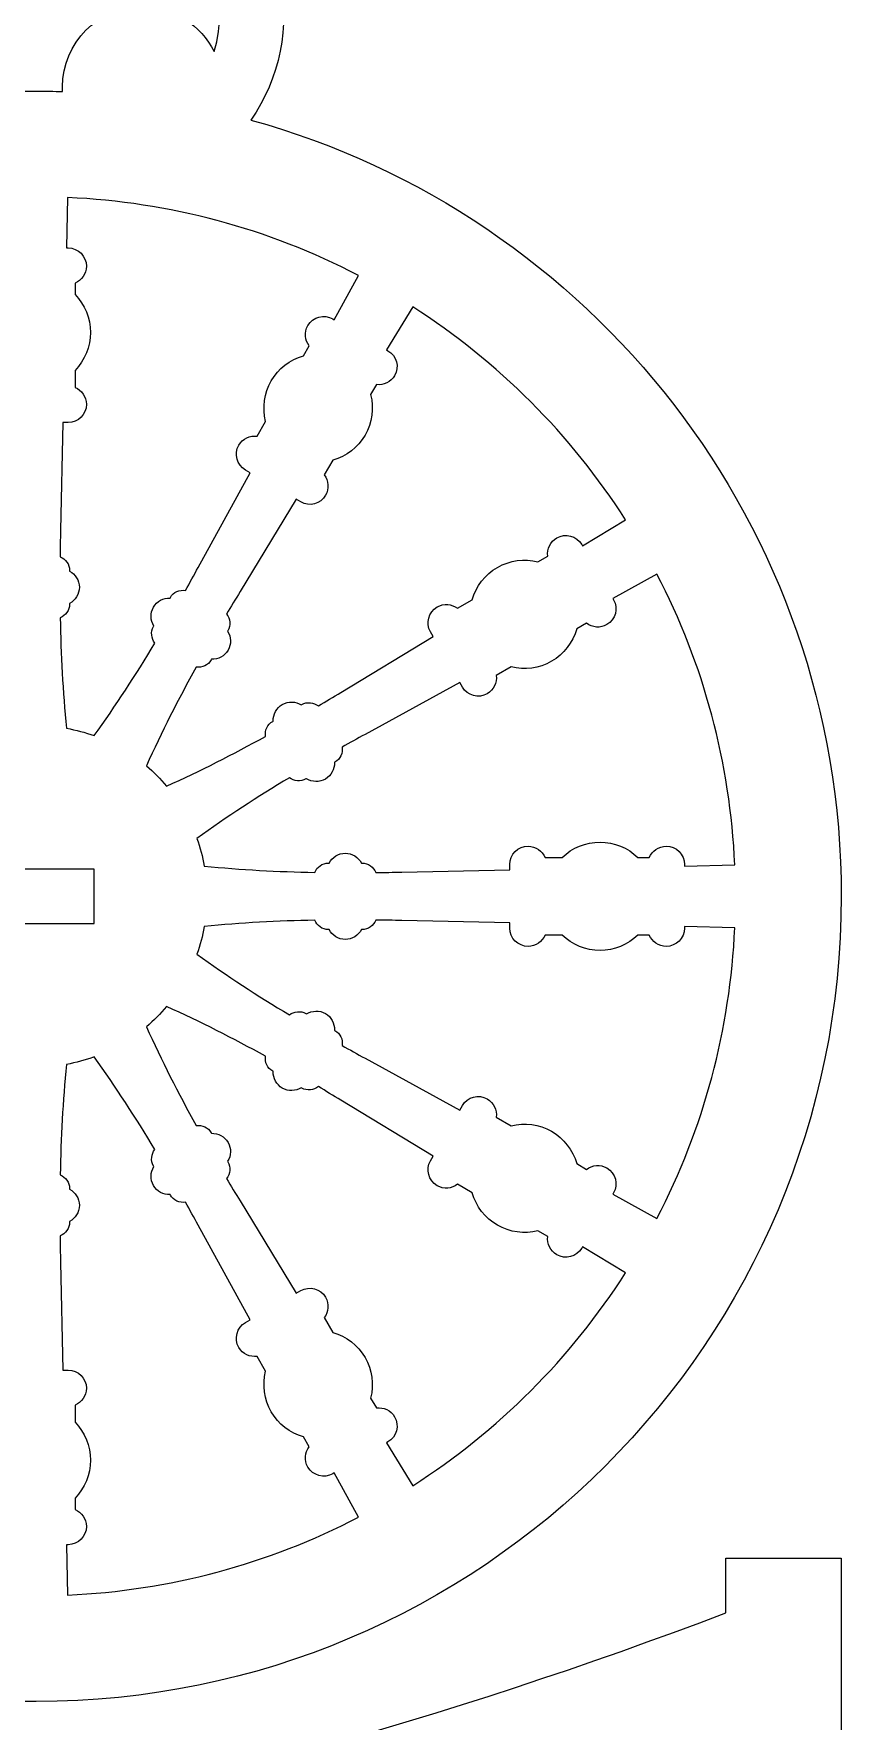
# Model space of a CAD drawing. Header units: millimetres. Extents: x -917 to 965, y -497 to 497.
# Drawn here: x 194.9 to 283.7, y -85.6 to 100 of the extents above; entities that cross this region are included whole.
import ezdxf

# ---------------------------------------------------------------- set-up
doc = ezdxf.new("R2010")
doc.units = ezdxf.units.MM
doc.header["$MEASUREMENT"] = 0
doc.layers.add('Camada 1', color=7, linetype='Continuous')

msp = doc.modelspace()

# ---------------------------------------------------------------- linework, layer by layer
at = {"layer": 'Camada 1', "color": 250, "lineweight": 9}
for points, knots in [([(-198.3964, -83.4735), (-162.6982, -83.4735), (-131.9322, -62.3545), (-117.9107, -31.9291), (-117.9107, -31.9291), (-112.7183, -20.6621), (-109.8222, -8.1187), (-109.8222, 5.1008), (-109.8222, 5.1008), (-109.8222, 14.6397), (-111.3359, 23.8243), (-114.1266, 32.4329), (-114.1266, 32.4329), (-111.8537, 30.3117), (-109.523, 28.2998), (-107.135, 26.4231), (-107.135, 26.4231), (-96.3044, 17.9114), (-83.4844, 11.6802), (-69.387, 12.7613), (-69.387, 12.7613), (-61.7681, 13.3454), (-54.368, 16.3969), (-47.9919, 20.5079), (-47.9919, 20.5079), (-41.9496, 24.4035), (-37.2773, 29.6993), (-32.512, 34.9897), (-32.512, 34.9897), (-28.8045, 39.1058), (-24.4884, 43.9299), (-19.4436, 46.3837), (-19.4436, 46.3837), (-18.9485, 46.6244), (-18.4434, 46.8444), (-17.929, 47.0403), (-17.929, 47.0403), (-13.2425, 48.8262), (-8.7657, 48.0524), (-7.9944, 42.8839), (-7.9944, 42.8839), (-9.0435, 43.3459), (-10.2032, 43.6028), (-11.423, 43.6028), (-11.423, 43.6028), (-16.1253, 43.6028), (-19.9374, 39.7908), (-19.9374, 35.0882), (-19.9374, 35.0882), (-19.9374, 24.9912), (-5.5626, 23.4531), (-1.6276, 32.7066), (-1.6276, 32.7066), (2.3074, 23.4531), (16.6822, 24.9912), (16.6822, 35.0882), (16.6822, 35.0882), (16.6822, 39.7908), (12.8701, 43.6028), (8.1678, 43.6028), (8.1678, 43.6028), (6.948, 43.6028), (5.7883, 43.3459), (4.7392, 42.8839), (4.7392, 42.8839), (5.5105, 48.0524), (9.9873, 48.8262), (14.6738, 47.0403), (14.6738, 47.0403), (15.1882, 46.8444), (15.6933, 46.6244), (16.1884, 46.3837), (16.1884, 46.3837), (21.2332, 43.9299), (25.5493, 39.1058), (29.2568, 34.9897), (29.2568, 34.9897), (34.0221, 29.6993), (38.6944, 24.4035), (44.7367, 20.5079), (44.7367, 20.5079), (51.1128, 16.3969), (58.5129, 13.3454), (66.1318, 12.7613), (66.1318, 12.7613), (80.2292, 11.6802), (93.0492, 17.9114), (103.8798, 26.4231), (103.8798, 26.4231), (106.2678, 28.2998), (108.5985, 30.3117), (110.8714, 32.4329), (110.8714, 32.4329), (108.0807, 23.8243), (106.567, 14.6397), (106.567, 5.1008), (106.567, 5.1008), (106.567, -8.1187), (109.4631, -20.6621), (114.6555, -31.9291), (114.6555, -31.9291), (128.677, -62.3545), (159.443, -83.4735), (195.1412, -83.4735), (195.1412, -83.4735), (244.0591, -83.4735), (283.7154, -43.8171), (283.7154, 5.1008), (283.7154, 5.1008), (283.7154, 45.8431), (256.2044, 80.1555), (218.7476, 90.4885), (218.7476, 90.4885), (225.2238, 99.6371), (222.9325, 113.5027), (212.5837, 120.3103), (212.5837, 120.3103), (203.7228, 126.1391), (191.9221, 124.9127), (182.1681, 120.7623), (182.1681, 120.7623), (162.562, 131.2106), (161.156, 155.1075), (174.2652, 171.8183), (174.2652, 171.8183), (178.596, 177.339), (186.2582, 183.822), (192.9885, 177.9755), (192.9885, 177.9755), (194.654, 176.5287), (195.5364, 174.444), (195.4903, 172.325), (195.4903, 172.325), (194.163, 173.4893), (192.4237, 174.1953), (190.5193, 174.1953), (190.5193, 174.1953), (186.3536, 174.1953), (182.9767, 170.8184), (182.9767, 166.6529), (182.9767, 166.6529), (182.9767, 162.4872), (186.3553, 159.2288), (190.5193, 159.1103), (190.5193, 159.1103), (201.444, 158.7992), (208.2439, 174.0666), (197.6142, 183.3003), (197.6142, 183.3003), (194.9083, 185.6509), (191.7024, 187.1293), (188.0985, 187.3232), (188.0985, 187.3232), (180.2179, 187.7471), (173.2996, 182.0154), (168.7155, 176.1719), (168.7155, 176.1719), (167.4559, 174.566), (166.3149, 172.9043), (165.2881, 171.2009), (165.2881, 171.2009), (169.4463, 191.7251), (173.3392, 215.2747), (176.7885, 241.9203), (176.7885, 241.9203), (185.059, 243.2747), (191.3702, 250.4546), (191.3702, 259.1085), (191.3702, 259.1085), (191.3702, 268.7283), (183.572, 276.5267), (173.9522, 276.5267), (173.9522, 276.5267), (169.3682, 276.5267), (165.1976, 274.7558), (162.0877, 271.8611), (162.0877, 271.8611), (162.0877, 271.8611), (132.0877, 271.8611), (132.0877, 271.8611), (132.0877, 271.8611), (132.0877, 271.8611), (132.0877, 265.8611), (132.0877, 265.8611), (132.0877, 265.8611), (132.0877, 265.8611), (52.0877, 265.8611), (52.0877, 265.8611), (52.0877, 265.8611), (52.0877, 265.8611), (52.0877, 271.8611), (52.0877, 271.8611), (52.0877, 271.8611), (52.0877, 271.8611), (-55.3429, 271.8611), (-55.3429, 271.8611), (-55.3429, 271.8611), (-55.3429, 271.8611), (-55.3429, 265.8611), (-55.3429, 265.8611), (-55.3429, 265.8611), (-55.3429, 265.8611), (-135.3429, 265.8611), (-135.3429, 265.8611), (-135.3429, 265.8611), (-135.3429, 265.8611), (-135.3429, 271.8611), (-135.3429, 271.8611), (-135.3429, 271.8611), (-135.3429, 271.8611), (-165.3429, 271.8611), (-165.3429, 271.8611), (-165.3429, 271.8611), (-168.4528, 274.7558), (-172.6234, 276.5267), (-177.2074, 276.5267), (-177.2074, 276.5267), (-186.8272, 276.5267), (-194.6254, 268.7283), (-194.6254, 259.1085), (-194.6254, 259.1085), (-194.6254, 250.4546), (-188.3142, 243.2747), (-180.0437, 241.9203), (-180.0437, 241.9203), (-176.5944, 215.2747), (-172.7015, 191.7251), (-168.5433, 171.2009), (-168.5433, 171.2009), (-169.5701, 172.9043), (-170.7111, 174.566), (-171.9707, 176.1719), (-171.9707, 176.1719), (-176.5548, 182.0154), (-183.4731, 187.7471), (-191.3537, 187.3232), (-191.3537, 187.3232), (-194.9576, 187.1293), (-198.1635, 185.6509), (-200.8694, 183.3003), (-200.8694, 183.3003), (-211.4991, 174.0666), (-204.6992, 158.7992), (-193.7745, 159.1103), (-193.7745, 159.1103), (-189.6105, 159.2288), (-186.2319, 162.4872), (-186.2319, 166.6529), (-186.2319, 166.6529), (-186.2319, 170.8184), (-189.6088, 174.1953), (-193.7745, 174.1953), (-193.7745, 174.1953), (-195.6789, 174.1953), (-197.4182, 173.4893), (-198.7455, 172.325), (-198.7455, 172.325), (-198.7916, 174.444), (-197.9092, 176.5287), (-196.2437, 177.9755), (-196.2437, 177.9755), (-189.5134, 183.822), (-181.8512, 177.339), (-177.5204, 171.8183), (-177.5204, 171.8183), (-164.4112, 155.1075), (-165.8172, 131.2106), (-185.4233, 120.7623), (-185.4233, 120.7623), (-195.1773, 124.9127), (-206.978, 126.1391), (-215.8389, 120.3103), (-215.8389, 120.3103), (-226.1877, 113.5027), (-228.479, 99.6371), (-222.0028, 90.4885), (-222.0028, 90.4885), (-259.4596, 80.1555), (-286.9706, 45.8431), (-286.9706, 5.1008), (-286.9706, 5.1008), (-286.9706, -43.8171), (-247.3143, -83.4735), (-198.3964, -83.4735)], [0, 0, 0, 0, 0.01388889, 0.01388889, 0.01388889, 0.01388889, 0.02777778, 0.02777778, 0.02777778, 0.02777778, 0.04166667, 0.04166667, 0.04166667, 0.04166667, 0.05555556, 0.05555556, 0.05555556, 0.05555556, 0.06944444, 0.06944444, 0.06944444, 0.06944444, 0.08333333, 0.08333333, 0.08333333, 0.08333333, 0.09722222, 0.09722222, 0.09722222, 0.09722222, 0.11111111, 0.11111111, 0.11111111, 0.11111111, 0.125, 0.125, 0.125, 0.125, 0.13888889, 0.13888889, 0.13888889, 0.13888889, 0.15277778, 0.15277778, 0.15277778, 0.15277778, 0.16666667, 0.16666667, 0.16666667, 0.16666667, 0.18055556, 0.18055556, 0.18055556, 0.18055556, 0.19444444, 0.19444444, 0.19444444, 0.19444444, 0.20833333, 0.20833333, 0.20833333, 0.20833333, 0.22222222, 0.22222222, 0.22222222, 0.22222222, 0.23611111, 0.23611111, 0.23611111, 0.23611111, 0.25, 0.25, 0.25, 0.25, 0.26388889, 0.26388889, 0.26388889, 0.26388889, 0.27777778, 0.27777778, 0.27777778, 0.27777778, 0.29166667, 0.29166667, 0.29166667, 0.29166667, 0.30555556, 0.30555556, 0.30555556, 0.30555556, 0.31944444, 0.31944444, 0.31944444, 0.31944444, 0.33333333, 0.33333333, 0.33333333, 0.33333333, 0.34722222, 0.34722222, 0.34722222, 0.34722222, 0.36111111, 0.36111111, 0.36111111, 0.36111111, 0.375, 0.375, 0.375, 0.375, 0.38888889, 0.38888889, 0.38888889, 0.38888889, 0.40277778, 0.40277778, 0.40277778, 0.40277778, 0.41666667, 0.41666667, 0.41666667, 0.41666667, 0.43055556, 0.43055556, 0.43055556, 0.43055556, 0.44444444, 0.44444444, 0.44444444, 0.44444444, 0.45833333, 0.45833333, 0.45833333, 0.45833333, 0.47222222, 0.47222222, 0.47222222, 0.47222222, 0.48611111, 0.48611111, 0.48611111, 0.48611111, 0.5, 0.5, 0.5, 0.5, 0.51388889, 0.51388889, 0.51388889, 0.51388889, 0.52777778, 0.52777778, 0.52777778, 0.52777778, 0.54166667, 0.54166667, 0.54166667, 0.54166667, 0.55555556, 0.55555556, 0.55555556, 0.55555556, 0.56944444, 0.56944444, 0.56944444, 0.56944444, 0.58333333, 0.58333333, 0.58333333, 0.58333333, 0.59722222, 0.59722222, 0.59722222, 0.59722222, 0.61111111, 0.61111111, 0.61111111, 0.61111111, 0.625, 0.625, 0.625, 0.625, 0.63888889, 0.63888889, 0.63888889, 0.63888889, 0.65277778, 0.65277778, 0.65277778, 0.65277778, 0.66666667, 0.66666667, 0.66666667, 0.66666667, 0.68055556, 0.68055556, 0.68055556, 0.68055556, 0.69444444, 0.69444444, 0.69444444, 0.69444444, 0.70833333, 0.70833333, 0.70833333, 0.70833333, 0.72222222, 0.72222222, 0.72222222, 0.72222222, 0.73611111, 0.73611111, 0.73611111, 0.73611111, 0.75, 0.75, 0.75, 0.75, 0.76388889, 0.76388889, 0.76388889, 0.76388889, 0.77777778, 0.77777778, 0.77777778, 0.77777778, 0.79166667, 0.79166667, 0.79166667, 0.79166667, 0.80555556, 0.80555556, 0.80555556, 0.80555556, 0.81944444, 0.81944444, 0.81944444, 0.81944444, 0.83333333, 0.83333333, 0.83333333, 0.83333333, 0.84722222, 0.84722222, 0.84722222, 0.84722222, 0.86111111, 0.86111111, 0.86111111, 0.86111111, 0.875, 0.875, 0.875, 0.875, 0.88888889, 0.88888889, 0.88888889, 0.88888889, 0.90277778, 0.90277778, 0.90277778, 0.90277778, 0.91666667, 0.91666667, 0.91666667, 0.91666667, 0.93055556, 0.93055556, 0.93055556, 0.93055556, 0.94444444, 0.94444444, 0.94444444, 0.94444444, 0.95833333, 0.95833333, 0.95833333, 0.95833333, 0.97222222, 0.97222222, 0.97222222, 0.97222222, 1, 1, 1, 1]), ([(194.9196, 117.02), (199.5712, 117.5529), (204.7105, 117.0465), (208.7073, 114.4175), (208.7073, 114.4175), (214.3339, 110.7163), (216.5256, 103.7505), (214.6951, 98.0133), (214.6951, 98.0133), (213.2647, 100.9273), (210.2685, 102.9333), (206.8033, 102.9333), (206.8033, 102.9333), (201.9504, 102.9333), (198.0164, 98.9995), (198.0164, 94.1466), (198.0164, 94.1466), (198.0164, 93.9708), (198.022, 93.7964), (198.0324, 93.6231), (198.0324, 93.6231), (197.0719, 93.654), (196.1091, 93.675), (195.1412, 93.675), (195.1412, 93.675), (187.7371, 93.675), (180.5472, 92.7609), (173.6727, 91.0494), (173.6727, 91.0494), (171.8409, 93.0101), (169.5951, 94.5801), (167.0646, 95.6267), (167.0646, 95.6267), (165.5104, 96.2694), (163.8922, 96.696), (162.2534, 96.9079), (162.2534, 96.9079), (167.353, 102.2191), (172.7995, 107.0391), (178.4898, 110.8182), (178.4898, 110.8182), (183.3428, 114.041), (189.1123, 116.3549), (194.9196, 117.02)], [0, 0, 0, 0, 0.08333333, 0.08333333, 0.08333333, 0.08333333, 0.16666667, 0.16666667, 0.16666667, 0.16666667, 0.25, 0.25, 0.25, 0.25, 0.33333333, 0.33333333, 0.33333333, 0.33333333, 0.41666667, 0.41666667, 0.41666667, 0.41666667, 0.5, 0.5, 0.5, 0.5, 0.58333333, 0.58333333, 0.58333333, 0.58333333, 0.66666667, 0.66666667, 0.66666667, 0.66666667, 0.75, 0.75, 0.75, 0.75, 0.83333333, 0.83333333, 0.83333333, 0.83333333, 1, 1, 1, 1]), ([(199.4029, 72.5509), (200.1358, 72.8509), (200.6545, 73.5723), (200.6546, 74.4109), (200.6546, 74.4109), (200.6547, 75.5169), (199.7523, 76.4195), (198.646, 76.4193), (198.646, 76.4193), (198.646, 76.4193), (198.471, 76.4193), (198.471, 76.4193), (198.471, 76.4193), (198.471, 76.4193), (198.5905, 81.963), (198.5905, 81.963), (198.5905, 81.963), (209.7705, 81.4691), (220.6621, 78.5647), (230.5903, 73.3991), (230.5903, 73.3991), (230.5903, 73.3991), (227.917, 68.5295), (227.917, 68.5295), (227.917, 68.5295), (227.917, 68.5295), (227.7655, 68.6168), (227.7655, 68.6168), (227.7655, 68.6168), (226.8088, 69.1693), (225.5744, 68.8385), (225.0222, 67.8818), (225.0222, 67.8818), (224.6035, 67.1567), (224.6923, 66.272), (225.1762, 65.6456), (225.1762, 65.6456), (225.1762, 65.6456), (224.5496, 64.5603), (224.5496, 64.5603), (224.5496, 64.5603), (223.0495, 64.1417), (221.7747, 63.1574), (220.9903, 61.7987), (220.9903, 61.7987), (220.2067, 60.4413), (219.9914, 58.8429), (220.3783, 57.3354), (220.3783, 57.3354), (220.3783, 57.3354), (219.4389, 55.7082), (219.4389, 55.7082), (219.4389, 55.7082), (218.6544, 55.8143), (217.8439, 55.4486), (217.4252, 54.7235), (217.4252, 54.7235), (216.873, 53.7669), (217.2038, 52.5325), (218.1603, 51.9801), (218.1603, 51.9801), (218.1603, 51.9801), (218.6706, 51.6857), (218.6706, 51.6857), (218.6706, 51.6857), (218.6706, 51.6857), (212.9547, 41.2735), (212.9547, 41.2735), (212.9547, 41.2735), (212.4921, 40.4305), (212.0254, 39.5894), (211.5546, 38.7511), (211.5546, 38.7511), (210.9097, 38.8569), (210.2347, 38.5628), (209.8897, 37.9655), (209.8897, 37.9655), (209.8897, 37.9655), (209.8564, 37.908), (209.8564, 37.908), (209.8564, 37.908), (209.1295, 37.9353), (208.4152, 37.565), (208.0351, 36.9068), (208.0351, 36.9068), (207.655, 36.2487), (207.6916, 35.445), (208.0788, 34.829), (208.0788, 34.829), (208.0788, 34.829), (208.0456, 34.7714), (208.0456, 34.7714), (208.0456, 34.7714), (207.7038, 34.1795), (207.782, 33.4557), (208.1863, 32.9507), (208.1863, 32.9507), (206.0912, 29.4737), (203.882, 26.0643), (201.5038, 22.7738), (201.5038, 22.7738), (200.5165, 23.1293), (199.5007, 23.4009), (198.468, 23.5857), (198.468, 23.5857), (198.0535, 27.6247), (197.8449, 31.6826), (197.7691, 35.7415), (197.7691, 35.7415), (198.3723, 35.9763), (198.8016, 36.5635), (198.8016, 37.2483), (198.8016, 37.2483), (198.8016, 37.2483), (198.8016, 37.3139), (198.8016, 37.3139), (198.8016, 37.3139), (199.4458, 37.6531), (199.8782, 38.3298), (199.8782, 39.0924), (199.8782, 39.0924), (199.8782, 39.8551), (199.4458, 40.5318), (198.8016, 40.8709), (198.8016, 40.8709), (198.8016, 40.8709), (198.8016, 40.9364), (198.8016, 40.9364), (198.8016, 40.9364), (198.8016, 41.6275), (198.3643, 42.2193), (197.7522, 42.4497), (197.7522, 42.4497), (197.7634, 43.4113), (197.78, 44.3725), (197.8008, 45.3338), (197.8008, 45.3338), (197.8008, 45.3338), (198.0567, 57.2088), (198.0567, 57.2088), (198.0567, 57.2088), (198.0567, 57.2088), (198.646, 57.2088), (198.646, 57.2088), (198.646, 57.2088), (199.7523, 57.2087), (200.6546, 58.1111), (200.6546, 59.2172), (200.6546, 59.2172), (200.6546, 60.0558), (200.1358, 60.7771), (199.4029, 61.0771), (199.4029, 61.0771), (199.4029, 61.0771), (199.4029, 62.9557), (199.4029, 62.9557), (199.4029, 62.9557), (200.493, 64.0682), (201.105, 65.5581), (201.105, 67.1269), (201.105, 67.1269), (201.105, 68.6959), (200.493, 70.1857), (199.4029, 71.2983), (199.4029, 71.2983), (199.4029, 71.2983), (199.4029, 72.5509), (199.4029, 72.5509)], [0, 0, 0, 0, 0.02325581, 0.02325581, 0.02325581, 0.02325581, 0.04651163, 0.04651163, 0.04651163, 0.04651163, 0.06976744, 0.06976744, 0.06976744, 0.06976744, 0.09302326, 0.09302326, 0.09302326, 0.09302326, 0.11627907, 0.11627907, 0.11627907, 0.11627907, 0.13953488, 0.13953488, 0.13953488, 0.13953488, 0.1627907, 0.1627907, 0.1627907, 0.1627907, 0.18604651, 0.18604651, 0.18604651, 0.18604651, 0.20930233, 0.20930233, 0.20930233, 0.20930233, 0.23255814, 0.23255814, 0.23255814, 0.23255814, 0.25581395, 0.25581395, 0.25581395, 0.25581395, 0.27906977, 0.27906977, 0.27906977, 0.27906977, 0.30232558, 0.30232558, 0.30232558, 0.30232558, 0.3255814, 0.3255814, 0.3255814, 0.3255814, 0.34883721, 0.34883721, 0.34883721, 0.34883721, 0.37209302, 0.37209302, 0.37209302, 0.37209302, 0.39534884, 0.39534884, 0.39534884, 0.39534884, 0.41860465, 0.41860465, 0.41860465, 0.41860465, 0.44186047, 0.44186047, 0.44186047, 0.44186047, 0.46511628, 0.46511628, 0.46511628, 0.46511628, 0.48837209, 0.48837209, 0.48837209, 0.48837209, 0.51162791, 0.51162791, 0.51162791, 0.51162791, 0.53488372, 0.53488372, 0.53488372, 0.53488372, 0.55813953, 0.55813953, 0.55813953, 0.55813953, 0.58139535, 0.58139535, 0.58139535, 0.58139535, 0.60465116, 0.60465116, 0.60465116, 0.60465116, 0.62790698, 0.62790698, 0.62790698, 0.62790698, 0.65116279, 0.65116279, 0.65116279, 0.65116279, 0.6744186, 0.6744186, 0.6744186, 0.6744186, 0.69767442, 0.69767442, 0.69767442, 0.69767442, 0.72093023, 0.72093023, 0.72093023, 0.72093023, 0.74418605, 0.74418605, 0.74418605, 0.74418605, 0.76744186, 0.76744186, 0.76744186, 0.76744186, 0.79069767, 0.79069767, 0.79069767, 0.79069767, 0.81395349, 0.81395349, 0.81395349, 0.81395349, 0.8372093, 0.8372093, 0.8372093, 0.8372093, 0.86046512, 0.86046512, 0.86046512, 0.86046512, 0.88372093, 0.88372093, 0.88372093, 0.88372093, 0.90697674, 0.90697674, 0.90697674, 0.90697674, 0.93023256, 0.93023256, 0.93023256, 0.93023256, 0.95348837, 0.95348837, 0.95348837, 0.95348837, 1, 1, 1, 1]), ([(209.4832, 17.2236), (208.8056, 18.0228), (208.0629, 18.7658), (207.264, 19.4441), (207.264, 19.4441), (208.9248, 23.15), (210.7734, 26.7691), (212.7376, 30.323), (212.7376, 30.323), (213.3772, 30.2253), (214.0432, 30.5193), (214.385, 31.1114), (214.385, 31.1114), (214.385, 31.1114), (214.4182, 31.169), (214.4182, 31.169), (214.4182, 31.169), (215.1452, 31.1417), (215.8594, 31.512), (216.2395, 32.1701), (216.2395, 32.1701), (216.6195, 32.8281), (216.5828, 33.6319), (216.1958, 34.2479), (216.1958, 34.2479), (216.1958, 34.2479), (216.2289, 34.3055), (216.2289, 34.3055), (216.2289, 34.3055), (216.574, 34.9029), (216.491, 35.6347), (216.0768, 36.1404), (216.0768, 36.1404), (216.5673, 36.9674), (217.0623, 37.7918), (217.5609, 38.6138), (217.5609, 38.6138), (217.5609, 38.6138), (223.7202, 48.7701), (223.7202, 48.7701), (223.7202, 48.7701), (223.7202, 48.7701), (224.2306, 48.4754), (224.2306, 48.4754), (224.2306, 48.4754), (225.1872, 47.9231), (226.4217, 48.2539), (226.9742, 49.2104), (226.9742, 49.2104), (227.3926, 49.9356), (227.304, 50.8202), (226.82, 51.4466), (226.82, 51.4466), (226.82, 51.4466), (227.7595, 53.0738), (227.7595, 53.0738), (227.7595, 53.0738), (229.2597, 53.4924), (230.5347, 54.4766), (231.319, 55.8354), (231.319, 55.8354), (232.1026, 57.1928), (232.3178, 58.7912), (231.9308, 60.2988), (231.9308, 60.2988), (231.9308, 60.2988), (232.5574, 61.3841), (232.5574, 61.3841), (232.5574, 61.3841), (233.3419, 61.2781), (234.1524, 61.6437), (234.5709, 62.3687), (234.5709, 62.3687), (235.1233, 63.3252), (234.7926, 64.56), (233.8359, 65.1122), (233.8359, 65.1122), (233.8359, 65.1122), (233.6842, 65.1998), (233.6842, 65.1998), (233.6842, 65.1998), (233.6842, 65.1998), (236.5604, 69.9422), (236.5604, 69.9422), (236.5604, 69.9422), (245.958, 63.9273), (253.9666, 55.9167), (259.9812, 46.5188), (259.9812, 46.5188), (259.9812, 46.5188), (255.2403, 43.6437), (255.2403, 43.6437), (255.2403, 43.6437), (255.2403, 43.6437), (255.153, 43.7953), (255.153, 43.7953), (255.153, 43.7953), (254.6005, 44.7518), (253.3659, 45.0828), (252.4095, 44.5305), (252.4095, 44.5305), (251.6844, 44.1117), (251.3188, 43.3013), (251.4247, 42.5167), (251.4247, 42.5167), (251.4247, 42.5167), (250.3394, 41.8902), (250.3394, 41.8902), (250.3394, 41.8902), (248.832, 42.2772), (247.2336, 42.0619), (245.8761, 41.2782), (245.8761, 41.2782), (244.5175, 40.4939), (243.5331, 39.219), (243.1146, 37.7189), (243.1146, 37.7189), (243.1146, 37.7189), (241.4874, 36.7795), (241.4874, 36.7795), (241.4874, 36.7795), (240.8611, 37.2633), (239.9763, 37.3521), (239.2512, 36.9335), (239.2512, 36.9335), (238.2946, 36.3811), (237.9637, 35.1467), (238.5162, 34.19), (238.5162, 34.19), (238.5162, 34.19), (238.8108, 33.6799), (238.8108, 33.6799), (238.8108, 33.6799), (238.8108, 33.6799), (228.6546, 27.5205), (228.6546, 27.5205), (228.6546, 27.5205), (227.8323, 27.0221), (227.008, 26.5271), (226.1809, 26.0364), (226.1809, 26.0364), (225.6752, 26.4504), (224.9434, 26.5332), (224.3461, 26.1883), (224.3461, 26.1883), (224.3461, 26.1883), (224.2887, 26.1553), (224.2887, 26.1553), (224.2887, 26.1553), (223.6726, 26.5423), (222.8689, 26.5789), (222.2107, 26.1989), (222.2107, 26.1989), (221.5526, 25.8189), (221.1824, 25.1046), (221.2096, 24.3776), (221.2096, 24.3776), (221.2096, 24.3776), (221.152, 24.3444), (221.152, 24.3444), (221.152, 24.3444), (220.5602, 24.0027), (220.266, 23.3367), (220.3636, 22.6971), (220.3636, 22.6971), (216.8094, 20.7327), (213.1898, 18.884), (209.4832, 17.2236)], [0, 0, 0, 0, 0.02325581, 0.02325581, 0.02325581, 0.02325581, 0.04651163, 0.04651163, 0.04651163, 0.04651163, 0.06976744, 0.06976744, 0.06976744, 0.06976744, 0.09302326, 0.09302326, 0.09302326, 0.09302326, 0.11627907, 0.11627907, 0.11627907, 0.11627907, 0.13953488, 0.13953488, 0.13953488, 0.13953488, 0.1627907, 0.1627907, 0.1627907, 0.1627907, 0.18604651, 0.18604651, 0.18604651, 0.18604651, 0.20930233, 0.20930233, 0.20930233, 0.20930233, 0.23255814, 0.23255814, 0.23255814, 0.23255814, 0.25581395, 0.25581395, 0.25581395, 0.25581395, 0.27906977, 0.27906977, 0.27906977, 0.27906977, 0.30232558, 0.30232558, 0.30232558, 0.30232558, 0.3255814, 0.3255814, 0.3255814, 0.3255814, 0.34883721, 0.34883721, 0.34883721, 0.34883721, 0.37209302, 0.37209302, 0.37209302, 0.37209302, 0.39534884, 0.39534884, 0.39534884, 0.39534884, 0.41860465, 0.41860465, 0.41860465, 0.41860465, 0.44186047, 0.44186047, 0.44186047, 0.44186047, 0.46511628, 0.46511628, 0.46511628, 0.46511628, 0.48837209, 0.48837209, 0.48837209, 0.48837209, 0.51162791, 0.51162791, 0.51162791, 0.51162791, 0.53488372, 0.53488372, 0.53488372, 0.53488372, 0.55813953, 0.55813953, 0.55813953, 0.55813953, 0.58139535, 0.58139535, 0.58139535, 0.58139535, 0.60465116, 0.60465116, 0.60465116, 0.60465116, 0.62790698, 0.62790698, 0.62790698, 0.62790698, 0.65116279, 0.65116279, 0.65116279, 0.65116279, 0.6744186, 0.6744186, 0.6744186, 0.6744186, 0.69767442, 0.69767442, 0.69767442, 0.69767442, 0.72093023, 0.72093023, 0.72093023, 0.72093023, 0.74418605, 0.74418605, 0.74418605, 0.74418605, 0.76744186, 0.76744186, 0.76744186, 0.76744186, 0.79069767, 0.79069767, 0.79069767, 0.79069767, 0.81395349, 0.81395349, 0.81395349, 0.81395349, 0.8372093, 0.8372093, 0.8372093, 0.8372093, 0.86046512, 0.86046512, 0.86046512, 0.86046512, 0.88372093, 0.88372093, 0.88372093, 0.88372093, 0.90697674, 0.90697674, 0.90697674, 0.90697674, 0.93023256, 0.93023256, 0.93023256, 0.93023256, 0.95348837, 0.95348837, 0.95348837, 0.95348837, 1, 1, 1, 1]), ([(213.626, 8.4278), (213.4407, 9.4603), (213.169, 10.4759), (212.8136, 11.4627), (212.8136, 11.4627), (216.1042, 13.8411), (219.5139, 16.0507), (222.9913, 18.1458), (222.9913, 18.1458), (223.4964, 17.7415), (224.2202, 17.6633), (224.8122, 18.0049), (224.8122, 18.0049), (224.8122, 18.0049), (224.8698, 18.0381), (224.8698, 18.0381), (224.8698, 18.0381), (225.4856, 17.6511), (226.2894, 17.6147), (226.9474, 17.9946), (226.9474, 17.9946), (227.6055, 18.3744), (227.9758, 19.0887), (227.9487, 19.8158), (227.9487, 19.8158), (227.9487, 19.8158), (228.0062, 19.8489), (228.0062, 19.8489), (228.0062, 19.8489), (228.6037, 20.1939), (228.8977, 20.8692), (228.7917, 21.5144), (228.7917, 21.5144), (229.63, 21.9852), (230.4709, 22.4516), (231.3139, 22.9143), (231.3139, 22.9143), (231.3139, 22.9143), (241.7262, 28.6301), (241.7262, 28.6301), (241.7262, 28.6301), (241.7262, 28.6301), (242.0206, 28.1198), (242.0206, 28.1198), (242.0206, 28.1198), (242.573, 27.1632), (243.8076, 26.8323), (244.7642, 27.3846), (244.7642, 27.3846), (245.4892, 27.8033), (245.8549, 28.6137), (245.7488, 29.3982), (245.7488, 29.3982), (245.7488, 29.3982), (247.3761, 30.3378), (247.3761, 30.3378), (247.3761, 30.3378), (248.8837, 29.9508), (250.4822, 30.1658), (251.8394, 30.9495), (251.8394, 30.9495), (253.1982, 31.734), (254.1825, 33.0089), (254.6011, 34.509), (254.6011, 34.509), (254.6011, 34.509), (255.6862, 35.1356), (255.6862, 35.1356), (255.6862, 35.1356), (256.3126, 34.6518), (257.1973, 34.563), (257.9224, 34.9813), (257.9224, 34.9813), (258.879, 35.5338), (259.2099, 36.7685), (258.6578, 37.725), (258.6578, 37.725), (258.6578, 37.725), (258.5701, 37.8767), (258.5701, 37.8767), (258.5701, 37.8767), (258.5701, 37.8767), (263.4363, 40.5479), (263.4363, 40.5479), (263.4363, 40.5479), (268.6002, 30.6198), (271.5048, 19.7293), (271.9987, 8.55), (271.9987, 8.55), (271.9987, 8.55), (266.4601, 8.4307), (266.4601, 8.4307), (266.4601, 8.4307), (266.4601, 8.4307), (266.4601, 8.6057), (266.4601, 8.6057), (266.4601, 8.6057), (266.4601, 9.7118), (265.5579, 10.614), (264.4518, 10.614), (264.4518, 10.614), (263.613, 10.614), (262.8916, 10.0952), (262.5918, 9.3624), (262.5918, 9.3624), (262.5918, 9.3624), (261.3391, 9.3624), (261.3391, 9.3624), (261.3391, 9.3624), (260.2266, 10.4522), (258.7366, 11.064), (257.1678, 11.064), (257.1678, 11.064), (255.5989, 11.064), (254.109, 10.4522), (252.9963, 9.3624), (252.9963, 9.3624), (252.9963, 9.3624), (251.118, 9.3624), (251.118, 9.3624), (251.118, 9.3624), (250.8181, 10.0953), (250.0966, 10.614), (249.2578, 10.614), (249.2578, 10.614), (248.1519, 10.6139), (247.2498, 9.7118), (247.2496, 8.6057), (247.2496, 8.6057), (247.2496, 8.6057), (247.2496, 8.0165), (247.2496, 8.0165), (247.2496, 8.0165), (247.2496, 8.0165), (235.3746, 7.7605), (235.3746, 7.7605), (235.3746, 7.7605), (234.4134, 7.7396), (233.4519, 7.7232), (232.4905, 7.7119), (232.4905, 7.7119), (232.2601, 8.3238), (231.6682, 8.7609), (230.9773, 8.7609), (230.9773, 8.7609), (230.9773, 8.7609), (230.9119, 8.7609), (230.9119, 8.7609), (230.9119, 8.7609), (230.5726, 9.4053), (229.896, 9.8377), (229.1331, 9.8377), (229.1331, 9.8377), (228.3705, 9.8377), (227.6937, 9.4053), (227.3547, 8.7609), (227.3547, 8.7609), (227.3547, 8.7609), (227.2891, 8.7609), (227.2891, 8.7609), (227.2891, 8.7609), (226.6046, 8.7609), (226.017, 8.3318), (225.7824, 7.7287), (225.7824, 7.7287), (221.7231, 7.8047), (217.6652, 8.0133), (213.626, 8.4278)], [0, 0, 0, 0, 0.02325581, 0.02325581, 0.02325581, 0.02325581, 0.04651163, 0.04651163, 0.04651163, 0.04651163, 0.06976744, 0.06976744, 0.06976744, 0.06976744, 0.09302326, 0.09302326, 0.09302326, 0.09302326, 0.11627907, 0.11627907, 0.11627907, 0.11627907, 0.13953488, 0.13953488, 0.13953488, 0.13953488, 0.1627907, 0.1627907, 0.1627907, 0.1627907, 0.18604651, 0.18604651, 0.18604651, 0.18604651, 0.20930233, 0.20930233, 0.20930233, 0.20930233, 0.23255814, 0.23255814, 0.23255814, 0.23255814, 0.25581395, 0.25581395, 0.25581395, 0.25581395, 0.27906977, 0.27906977, 0.27906977, 0.27906977, 0.30232558, 0.30232558, 0.30232558, 0.30232558, 0.3255814, 0.3255814, 0.3255814, 0.3255814, 0.34883721, 0.34883721, 0.34883721, 0.34883721, 0.37209302, 0.37209302, 0.37209302, 0.37209302, 0.39534884, 0.39534884, 0.39534884, 0.39534884, 0.41860465, 0.41860465, 0.41860465, 0.41860465, 0.44186047, 0.44186047, 0.44186047, 0.44186047, 0.46511628, 0.46511628, 0.46511628, 0.46511628, 0.48837209, 0.48837209, 0.48837209, 0.48837209, 0.51162791, 0.51162791, 0.51162791, 0.51162791, 0.53488372, 0.53488372, 0.53488372, 0.53488372, 0.55813953, 0.55813953, 0.55813953, 0.55813953, 0.58139535, 0.58139535, 0.58139535, 0.58139535, 0.60465116, 0.60465116, 0.60465116, 0.60465116, 0.62790698, 0.62790698, 0.62790698, 0.62790698, 0.65116279, 0.65116279, 0.65116279, 0.65116279, 0.6744186, 0.6744186, 0.6744186, 0.6744186, 0.69767442, 0.69767442, 0.69767442, 0.69767442, 0.72093023, 0.72093023, 0.72093023, 0.72093023, 0.74418605, 0.74418605, 0.74418605, 0.74418605, 0.76744186, 0.76744186, 0.76744186, 0.76744186, 0.79069767, 0.79069767, 0.79069767, 0.79069767, 0.81395349, 0.81395349, 0.81395349, 0.81395349, 0.8372093, 0.8372093, 0.8372093, 0.8372093, 0.86046512, 0.86046512, 0.86046512, 0.86046512, 0.88372093, 0.88372093, 0.88372093, 0.88372093, 0.90697674, 0.90697674, 0.90697674, 0.90697674, 0.93023256, 0.93023256, 0.93023256, 0.93023256, 0.95348837, 0.95348837, 0.95348837, 0.95348837, 1, 1, 1, 1]), ([(188.7912, 2.1008), (188.7912, 2.1008), (188.7912, 8.1008), (188.7912, 8.1008), (188.7912, 8.1008), (188.7912, 8.1008), (201.4912, 8.1008), (201.4912, 8.1008), (201.4912, 8.1008), (201.4912, 8.1008), (201.4912, 2.1008), (201.4912, 2.1008), (201.4912, 2.1008), (201.4912, 2.1008), (188.7912, 2.1008), (188.7912, 2.1008)], [0, 0, 0, 0, 0.2, 0.2, 0.2, 0.2, 0.4, 0.4, 0.4, 0.4, 0.6, 0.6, 0.6, 0.6, 1, 1, 1, 1]), ([(222.9913, -7.9443), (219.5139, -5.8492), (216.1042, -3.6395), (212.8136, -1.2612), (212.8136, -1.2612), (213.169, -0.2743), (213.4407, 0.7412), (213.626, 1.7737), (213.626, 1.7737), (217.6652, 2.1884), (221.7231, 2.3969), (225.7824, 2.4728), (225.7824, 2.4728), (226.017, 1.8698), (226.6046, 1.4406), (227.2891, 1.4406), (227.2891, 1.4406), (227.2891, 1.4406), (227.3547, 1.4406), (227.3547, 1.4406), (227.3547, 1.4406), (227.6937, 0.7963), (228.3705, 0.3639), (229.1331, 0.3639), (229.1331, 0.3639), (229.896, 0.3639), (230.5726, 0.7963), (230.9119, 1.4406), (230.9119, 1.4406), (230.9119, 1.4406), (230.9773, 1.4406), (230.9773, 1.4406), (230.9773, 1.4406), (231.6682, 1.4406), (232.2601, 1.8777), (232.4905, 2.4896), (232.4905, 2.4896), (233.4519, 2.4783), (234.4134, 2.4619), (235.3746, 2.4411), (235.3746, 2.4411), (235.3746, 2.4411), (247.2496, 2.1851), (247.2496, 2.1851), (247.2496, 2.1851), (247.2496, 2.1851), (247.2496, 1.5959), (247.2496, 1.5959), (247.2496, 1.5959), (247.2498, 0.4898), (248.1519, -0.4123), (249.2578, -0.4125), (249.2578, -0.4125), (250.0966, -0.4125), (250.8181, 0.1062), (251.118, 0.8391), (251.118, 0.8391), (251.118, 0.8391), (252.9963, 0.8391), (252.9963, 0.8391), (252.9963, 0.8391), (254.109, -0.2507), (255.5989, -0.8625), (257.1678, -0.8625), (257.1678, -0.8625), (258.7366, -0.8625), (260.2266, -0.2507), (261.3391, 0.8391), (261.3391, 0.8391), (261.3391, 0.8391), (262.5918, 0.8391), (262.5918, 0.8391), (262.5918, 0.8391), (262.8916, 0.1063), (263.613, -0.4125), (264.4518, -0.4125), (264.4518, -0.4125), (265.5579, -0.4125), (266.4601, 0.4898), (266.4601, 1.5959), (266.4601, 1.5959), (266.4601, 1.5959), (266.4601, 1.7709), (266.4601, 1.7709), (266.4601, 1.7709), (266.4601, 1.7709), (271.9987, 1.6515), (271.9987, 1.6515), (271.9987, 1.6515), (271.5048, -9.5277), (268.6002, -20.4181), (263.4363, -30.3463), (263.4363, -30.3463), (263.4363, -30.3463), (258.5701, -27.6751), (258.5701, -27.6751), (258.5701, -27.6751), (258.5701, -27.6751), (258.6578, -27.5235), (258.6578, -27.5235), (258.6578, -27.5235), (259.2099, -26.5669), (258.879, -25.3321), (257.9224, -24.7798), (257.9224, -24.7798), (257.1973, -24.3615), (256.3126, -24.4501), (255.6862, -24.934), (255.6862, -24.934), (255.6862, -24.934), (254.6011, -24.3075), (254.6011, -24.3075), (254.6011, -24.3075), (254.1825, -22.8073), (253.1982, -21.5323), (251.8394, -20.7479), (251.8394, -20.7479), (250.4822, -19.9643), (248.8837, -19.749), (247.3761, -20.1361), (247.3761, -20.1361), (247.3761, -20.1361), (245.7488, -19.1967), (245.7488, -19.1967), (245.7488, -19.1967), (245.8549, -18.4122), (245.4892, -17.6016), (244.7642, -17.1831), (244.7642, -17.1831), (243.8076, -16.6307), (242.573, -16.9617), (242.0206, -17.9182), (242.0206, -17.9182), (242.0206, -17.9182), (241.7262, -18.4285), (241.7262, -18.4285), (241.7262, -18.4285), (241.7262, -18.4285), (231.3139, -12.7128), (231.3139, -12.7128), (231.3139, -12.7128), (230.4709, -12.2501), (229.63, -11.7837), (228.7917, -11.3128), (228.7917, -11.3128), (228.8977, -10.6677), (228.6037, -9.9924), (228.0062, -9.6474), (228.0062, -9.6474), (228.0062, -9.6474), (227.9487, -9.6142), (227.9487, -9.6142), (227.9487, -9.6142), (227.9758, -8.8871), (227.6055, -8.1729), (226.9474, -7.7931), (226.9474, -7.7931), (226.2894, -7.4131), (225.4856, -7.4495), (224.8698, -7.8365), (224.8698, -7.8365), (224.8698, -7.8365), (224.8122, -7.8034), (224.8122, -7.8034), (224.8122, -7.8034), (224.2202, -7.4616), (223.4964, -7.54), (222.9913, -7.9443)], [0, 0, 0, 0, 0.02325581, 0.02325581, 0.02325581, 0.02325581, 0.04651163, 0.04651163, 0.04651163, 0.04651163, 0.06976744, 0.06976744, 0.06976744, 0.06976744, 0.09302326, 0.09302326, 0.09302326, 0.09302326, 0.11627907, 0.11627907, 0.11627907, 0.11627907, 0.13953488, 0.13953488, 0.13953488, 0.13953488, 0.1627907, 0.1627907, 0.1627907, 0.1627907, 0.18604651, 0.18604651, 0.18604651, 0.18604651, 0.20930233, 0.20930233, 0.20930233, 0.20930233, 0.23255814, 0.23255814, 0.23255814, 0.23255814, 0.25581395, 0.25581395, 0.25581395, 0.25581395, 0.27906977, 0.27906977, 0.27906977, 0.27906977, 0.30232558, 0.30232558, 0.30232558, 0.30232558, 0.3255814, 0.3255814, 0.3255814, 0.3255814, 0.34883721, 0.34883721, 0.34883721, 0.34883721, 0.37209302, 0.37209302, 0.37209302, 0.37209302, 0.39534884, 0.39534884, 0.39534884, 0.39534884, 0.41860465, 0.41860465, 0.41860465, 0.41860465, 0.44186047, 0.44186047, 0.44186047, 0.44186047, 0.46511628, 0.46511628, 0.46511628, 0.46511628, 0.48837209, 0.48837209, 0.48837209, 0.48837209, 0.51162791, 0.51162791, 0.51162791, 0.51162791, 0.53488372, 0.53488372, 0.53488372, 0.53488372, 0.55813953, 0.55813953, 0.55813953, 0.55813953, 0.58139535, 0.58139535, 0.58139535, 0.58139535, 0.60465116, 0.60465116, 0.60465116, 0.60465116, 0.62790698, 0.62790698, 0.62790698, 0.62790698, 0.65116279, 0.65116279, 0.65116279, 0.65116279, 0.6744186, 0.6744186, 0.6744186, 0.6744186, 0.69767442, 0.69767442, 0.69767442, 0.69767442, 0.72093023, 0.72093023, 0.72093023, 0.72093023, 0.74418605, 0.74418605, 0.74418605, 0.74418605, 0.76744186, 0.76744186, 0.76744186, 0.76744186, 0.79069767, 0.79069767, 0.79069767, 0.79069767, 0.81395349, 0.81395349, 0.81395349, 0.81395349, 0.8372093, 0.8372093, 0.8372093, 0.8372093, 0.86046512, 0.86046512, 0.86046512, 0.86046512, 0.88372093, 0.88372093, 0.88372093, 0.88372093, 0.90697674, 0.90697674, 0.90697674, 0.90697674, 0.93023256, 0.93023256, 0.93023256, 0.93023256, 0.95348837, 0.95348837, 0.95348837, 0.95348837, 1, 1, 1, 1]), ([(212.7376, -20.1215), (210.7734, -16.5675), (208.9248, -12.9485), (207.264, -9.2425), (207.264, -9.2425), (208.0629, -8.5642), (208.8056, -7.8213), (209.4832, -7.0219), (209.4832, -7.0219), (213.1898, -8.6825), (216.8094, -10.5312), (220.3636, -12.4955), (220.3636, -12.4955), (220.266, -13.1352), (220.5602, -13.8011), (221.152, -14.1427), (221.152, -14.1427), (221.152, -14.1427), (221.2096, -14.1759), (221.2096, -14.1759), (221.2096, -14.1759), (221.1824, -14.9031), (221.5526, -15.6174), (222.2107, -15.9973), (222.2107, -15.9973), (222.8689, -16.3773), (223.6726, -16.3408), (224.2887, -15.9538), (224.2887, -15.9538), (224.2887, -15.9538), (224.3461, -15.9868), (224.3461, -15.9868), (224.3461, -15.9868), (224.9434, -16.3317), (225.6752, -16.2489), (226.1809, -15.8347), (226.1809, -15.8347), (227.008, -16.3254), (227.8323, -16.8204), (228.6546, -17.319), (228.6546, -17.319), (228.6546, -17.319), (238.8108, -23.4783), (238.8108, -23.4783), (238.8108, -23.4783), (238.8108, -23.4783), (238.5162, -23.9885), (238.5162, -23.9885), (238.5162, -23.9885), (237.9637, -24.945), (238.2946, -26.1796), (239.2512, -26.7319), (239.2512, -26.7319), (239.9763, -27.1506), (240.8611, -27.0618), (241.4874, -26.578), (241.4874, -26.578), (241.4874, -26.578), (243.1146, -27.5173), (243.1146, -27.5173), (243.1146, -27.5173), (243.5331, -29.0173), (244.5175, -30.2922), (245.8761, -31.0767), (245.8761, -31.0767), (247.2336, -31.8604), (248.832, -32.0757), (250.3394, -31.6887), (250.3394, -31.6887), (250.3394, -31.6887), (251.4247, -32.3152), (251.4247, -32.3152), (251.4247, -32.3152), (251.3188, -33.0996), (251.6844, -33.9102), (252.4095, -34.3289), (252.4095, -34.3289), (253.3659, -34.8813), (254.6005, -34.5503), (255.153, -33.5938), (255.153, -33.5938), (255.153, -33.5938), (255.2403, -33.4422), (255.2403, -33.4422), (255.2403, -33.4422), (255.2403, -33.4422), (259.9812, -36.3173), (259.9812, -36.3173), (259.9812, -36.3173), (253.9666, -45.7152), (245.958, -53.7257), (236.5604, -59.7407), (236.5604, -59.7407), (236.5604, -59.7407), (233.6842, -54.9983), (233.6842, -54.9983), (233.6842, -54.9983), (233.6842, -54.9983), (233.8359, -54.9107), (233.8359, -54.9107), (233.8359, -54.9107), (234.7926, -54.3585), (235.1233, -53.1237), (234.5709, -52.167), (234.5709, -52.167), (234.1524, -51.4422), (233.3419, -51.0766), (232.5574, -51.1825), (232.5574, -51.1825), (232.5574, -51.1825), (231.9308, -50.0973), (231.9308, -50.0973), (231.9308, -50.0973), (232.3178, -48.5897), (232.1026, -46.9913), (231.319, -45.6339), (231.319, -45.6339), (230.5347, -44.2751), (229.2597, -43.2907), (227.7595, -42.8723), (227.7595, -42.8723), (227.7595, -42.8723), (226.82, -41.2451), (226.82, -41.2451), (226.82, -41.2451), (227.304, -40.6187), (227.3926, -39.7339), (226.9742, -39.0089), (226.9742, -39.0089), (226.4217, -38.0524), (225.1872, -37.7215), (224.2306, -38.2738), (224.2306, -38.2738), (224.2306, -38.2738), (223.7202, -38.5685), (223.7202, -38.5685), (223.7202, -38.5685), (223.7202, -38.5685), (217.5609, -28.4123), (217.5609, -28.4123), (217.5609, -28.4123), (217.0623, -27.5902), (216.5673, -26.7658), (216.0768, -25.9387), (216.0768, -25.9387), (216.491, -25.4332), (216.574, -24.7014), (216.2289, -24.1038), (216.2289, -24.1038), (216.2289, -24.1038), (216.1958, -24.0463), (216.1958, -24.0463), (216.1958, -24.0463), (216.5828, -23.4304), (216.6195, -22.6266), (216.2395, -21.9685), (216.2395, -21.9685), (215.8594, -21.3105), (215.1452, -20.9401), (214.4182, -20.9673), (214.4182, -20.9673), (214.4182, -20.9673), (214.385, -20.9098), (214.385, -20.9098), (214.385, -20.9098), (214.0432, -20.3178), (213.3772, -20.0238), (212.7376, -20.1215)], [0, 0, 0, 0, 0.02325581, 0.02325581, 0.02325581, 0.02325581, 0.04651163, 0.04651163, 0.04651163, 0.04651163, 0.06976744, 0.06976744, 0.06976744, 0.06976744, 0.09302326, 0.09302326, 0.09302326, 0.09302326, 0.11627907, 0.11627907, 0.11627907, 0.11627907, 0.13953488, 0.13953488, 0.13953488, 0.13953488, 0.1627907, 0.1627907, 0.1627907, 0.1627907, 0.18604651, 0.18604651, 0.18604651, 0.18604651, 0.20930233, 0.20930233, 0.20930233, 0.20930233, 0.23255814, 0.23255814, 0.23255814, 0.23255814, 0.25581395, 0.25581395, 0.25581395, 0.25581395, 0.27906977, 0.27906977, 0.27906977, 0.27906977, 0.30232558, 0.30232558, 0.30232558, 0.30232558, 0.3255814, 0.3255814, 0.3255814, 0.3255814, 0.34883721, 0.34883721, 0.34883721, 0.34883721, 0.37209302, 0.37209302, 0.37209302, 0.37209302, 0.39534884, 0.39534884, 0.39534884, 0.39534884, 0.41860465, 0.41860465, 0.41860465, 0.41860465, 0.44186047, 0.44186047, 0.44186047, 0.44186047, 0.46511628, 0.46511628, 0.46511628, 0.46511628, 0.48837209, 0.48837209, 0.48837209, 0.48837209, 0.51162791, 0.51162791, 0.51162791, 0.51162791, 0.53488372, 0.53488372, 0.53488372, 0.53488372, 0.55813953, 0.55813953, 0.55813953, 0.55813953, 0.58139535, 0.58139535, 0.58139535, 0.58139535, 0.60465116, 0.60465116, 0.60465116, 0.60465116, 0.62790698, 0.62790698, 0.62790698, 0.62790698, 0.65116279, 0.65116279, 0.65116279, 0.65116279, 0.6744186, 0.6744186, 0.6744186, 0.6744186, 0.69767442, 0.69767442, 0.69767442, 0.69767442, 0.72093023, 0.72093023, 0.72093023, 0.72093023, 0.74418605, 0.74418605, 0.74418605, 0.74418605, 0.76744186, 0.76744186, 0.76744186, 0.76744186, 0.79069767, 0.79069767, 0.79069767, 0.79069767, 0.81395349, 0.81395349, 0.81395349, 0.81395349, 0.8372093, 0.8372093, 0.8372093, 0.8372093, 0.86046512, 0.86046512, 0.86046512, 0.86046512, 0.88372093, 0.88372093, 0.88372093, 0.88372093, 0.90697674, 0.90697674, 0.90697674, 0.90697674, 0.93023256, 0.93023256, 0.93023256, 0.93023256, 0.95348837, 0.95348837, 0.95348837, 0.95348837, 1, 1, 1, 1]), ([(198.468, -13.3842), (199.5007, -13.1993), (200.5165, -12.9277), (201.5038, -12.5722), (201.5038, -12.5722), (203.882, -15.8627), (206.0912, -19.2721), (208.1863, -22.7491), (208.1863, -22.7491), (207.782, -23.2541), (207.7038, -23.9779), (208.0456, -24.5698), (208.0456, -24.5698), (208.0456, -24.5698), (208.0788, -24.6274), (208.0788, -24.6274), (208.0788, -24.6274), (207.6916, -25.2435), (207.655, -26.0472), (208.0351, -26.7053), (208.0351, -26.7053), (208.4152, -27.3635), (209.1295, -27.7338), (209.8564, -27.7063), (209.8564, -27.7063), (209.8564, -27.7063), (209.8897, -27.7638), (209.8897, -27.7638), (209.8897, -27.7638), (210.2347, -28.3613), (210.9097, -28.6553), (211.5546, -28.5495), (211.5546, -28.5495), (212.0254, -29.3879), (212.4921, -30.2289), (212.9547, -31.0719), (212.9547, -31.0719), (212.9547, -31.0719), (218.6706, -41.484), (218.6706, -41.484), (218.6706, -41.484), (218.6706, -41.484), (218.1603, -41.7785), (218.1603, -41.7785), (218.1603, -41.7785), (217.2038, -42.331), (216.873, -43.5654), (217.4252, -44.5219), (217.4252, -44.5219), (217.8439, -45.2471), (218.6544, -45.6126), (219.4389, -45.5067), (219.4389, -45.5067), (219.4389, -45.5067), (220.3783, -47.1339), (220.3783, -47.1339), (220.3783, -47.1339), (219.9914, -48.6414), (220.2067, -50.2398), (220.9903, -51.5971), (220.9903, -51.5971), (221.7747, -52.9559), (223.0495, -53.9401), (224.5496, -54.3588), (224.5496, -54.3588), (224.5496, -54.3588), (225.1762, -55.4441), (225.1762, -55.4441), (225.1762, -55.4441), (224.6923, -56.0704), (224.6035, -56.9551), (225.0222, -57.6802), (225.0222, -57.6802), (225.5744, -58.6369), (226.8088, -58.9677), (227.7655, -58.4153), (227.7655, -58.4153), (227.7655, -58.4153), (227.917, -58.3278), (227.917, -58.3278), (227.917, -58.3278), (227.917, -58.3278), (230.5903, -63.1974), (230.5903, -63.1974), (230.5903, -63.1974), (220.6621, -68.3631), (209.7705, -71.2674), (198.5905, -71.7615), (198.5905, -71.7615), (198.5905, -71.7615), (198.471, -66.2178), (198.471, -66.2178), (198.471, -66.2178), (198.471, -66.2178), (198.646, -66.2178), (198.646, -66.2178), (198.646, -66.2178), (199.7523, -66.2179), (200.6547, -65.3154), (200.6546, -64.2094), (200.6546, -64.2094), (200.6545, -63.3708), (200.1358, -62.6494), (199.4029, -62.3494), (199.4029, -62.3494), (199.4029, -62.3494), (199.4029, -61.0968), (199.4029, -61.0968), (199.4029, -61.0968), (200.493, -59.9841), (201.105, -58.4943), (201.105, -56.9254), (201.105, -56.9254), (201.105, -55.3566), (200.493, -53.8667), (199.4029, -52.7541), (199.4029, -52.7541), (199.4029, -52.7541), (199.4029, -50.8756), (199.4029, -50.8756), (199.4029, -50.8756), (200.1358, -50.5756), (200.6546, -49.8543), (200.6546, -49.0157), (200.6546, -49.0157), (200.6546, -47.9094), (199.7523, -47.0071), (198.646, -47.0073), (198.646, -47.0073), (198.646, -47.0073), (198.0567, -47.0073), (198.0567, -47.0073), (198.0567, -47.0073), (198.0567, -47.0073), (197.8008, -35.1322), (197.8008, -35.1322), (197.8008, -35.1322), (197.78, -34.171), (197.7634, -33.2095), (197.7522, -32.2482), (197.7522, -32.2482), (198.3643, -32.0178), (198.8016, -31.426), (198.8016, -30.7349), (198.8016, -30.7349), (198.8016, -30.7349), (198.8016, -30.6694), (198.8016, -30.6694), (198.8016, -30.6694), (199.4458, -30.3303), (199.8782, -29.6536), (199.8782, -28.8909), (199.8782, -28.8909), (199.8782, -28.1281), (199.4458, -27.4515), (198.8016, -27.1123), (198.8016, -27.1123), (198.8016, -27.1123), (198.8016, -27.0468), (198.8016, -27.0468), (198.8016, -27.0468), (198.8016, -26.362), (198.3723, -25.7748), (197.7691, -25.5399), (197.7691, -25.5399), (197.8449, -21.481), (198.0535, -17.4232), (198.468, -13.3842)], [0, 0, 0, 0, 0.02325581, 0.02325581, 0.02325581, 0.02325581, 0.04651163, 0.04651163, 0.04651163, 0.04651163, 0.06976744, 0.06976744, 0.06976744, 0.06976744, 0.09302326, 0.09302326, 0.09302326, 0.09302326, 0.11627907, 0.11627907, 0.11627907, 0.11627907, 0.13953488, 0.13953488, 0.13953488, 0.13953488, 0.1627907, 0.1627907, 0.1627907, 0.1627907, 0.18604651, 0.18604651, 0.18604651, 0.18604651, 0.20930233, 0.20930233, 0.20930233, 0.20930233, 0.23255814, 0.23255814, 0.23255814, 0.23255814, 0.25581395, 0.25581395, 0.25581395, 0.25581395, 0.27906977, 0.27906977, 0.27906977, 0.27906977, 0.30232558, 0.30232558, 0.30232558, 0.30232558, 0.3255814, 0.3255814, 0.3255814, 0.3255814, 0.34883721, 0.34883721, 0.34883721, 0.34883721, 0.37209302, 0.37209302, 0.37209302, 0.37209302, 0.39534884, 0.39534884, 0.39534884, 0.39534884, 0.41860465, 0.41860465, 0.41860465, 0.41860465, 0.44186047, 0.44186047, 0.44186047, 0.44186047, 0.46511628, 0.46511628, 0.46511628, 0.46511628, 0.48837209, 0.48837209, 0.48837209, 0.48837209, 0.51162791, 0.51162791, 0.51162791, 0.51162791, 0.53488372, 0.53488372, 0.53488372, 0.53488372, 0.55813953, 0.55813953, 0.55813953, 0.55813953, 0.58139535, 0.58139535, 0.58139535, 0.58139535, 0.60465116, 0.60465116, 0.60465116, 0.60465116, 0.62790698, 0.62790698, 0.62790698, 0.62790698, 0.65116279, 0.65116279, 0.65116279, 0.65116279, 0.6744186, 0.6744186, 0.6744186, 0.6744186, 0.69767442, 0.69767442, 0.69767442, 0.69767442, 0.72093023, 0.72093023, 0.72093023, 0.72093023, 0.74418605, 0.74418605, 0.74418605, 0.74418605, 0.76744186, 0.76744186, 0.76744186, 0.76744186, 0.79069767, 0.79069767, 0.79069767, 0.79069767, 0.81395349, 0.81395349, 0.81395349, 0.81395349, 0.8372093, 0.8372093, 0.8372093, 0.8372093, 0.86046512, 0.86046512, 0.86046512, 0.86046512, 0.88372093, 0.88372093, 0.88372093, 0.88372093, 0.90697674, 0.90697674, 0.90697674, 0.90697674, 0.93023256, 0.93023256, 0.93023256, 0.93023256, 0.95348837, 0.95348837, 0.95348837, 0.95348837, 1, 1, 1, 1]), ([(-122.5222, -67.7125), (-122.5222, -67.7125), (-122.5222, -379.7125), (-122.5222, -379.7125), (-122.5222, -379.7125), (-122.5222, -379.7125), (-109.8222, -379.7125), (-109.8222, -379.7125), (-109.8222, -379.7125), (-109.8222, -379.7125), (-109.8222, -373.7125), (-109.8222, -373.7125), (-109.8222, -373.7125), (12.8349, -327.0458), (148.3583, -327.0458), (271.0154, -373.7125), (271.0154, -373.7125), (271.0154, -373.7125), (271.0154, -379.7125), (271.0154, -379.7125), (271.0154, -379.7125), (271.0154, -379.7125), (283.7154, -379.7125), (283.7154, -379.7125), (283.7154, -379.7125), (283.7154, -379.7125), (283.7154, -67.7125), (283.7154, -67.7125), (283.7154, -67.7125), (283.7154, -67.7125), (271.0154, -67.7125), (271.0154, -67.7125), (271.0154, -67.7125), (271.0154, -67.7125), (271.0154, -73.7125), (271.0154, -73.7125), (271.0154, -73.7125), (148.3583, -120.3792), (12.8349, -120.3792), (-109.8222, -73.7125), (-109.8222, -73.7125), (-109.8222, -73.7125), (-109.8222, -67.7125), (-109.8222, -67.7125), (-109.8222, -67.7125), (-109.8222, -67.7125), (-122.5222, -67.7125), (-122.5222, -67.7125)], [0, 0, 0, 0, 0.07692308, 0.07692308, 0.07692308, 0.07692308, 0.15384615, 0.15384615, 0.15384615, 0.15384615, 0.23076923, 0.23076923, 0.23076923, 0.23076923, 0.30769231, 0.30769231, 0.30769231, 0.30769231, 0.38461538, 0.38461538, 0.38461538, 0.38461538, 0.46153846, 0.46153846, 0.46153846, 0.46153846, 0.53846154, 0.53846154, 0.53846154, 0.53846154, 0.61538462, 0.61538462, 0.61538462, 0.61538462, 0.69230769, 0.69230769, 0.69230769, 0.69230769, 0.76923077, 0.76923077, 0.76923077, 0.76923077, 0.84615385, 0.84615385, 0.84615385, 0.84615385, 1, 1, 1, 1])]:
    msp.add_open_spline(points, degree=3, knots=knots, dxfattribs=at)

doc.saveas('drawing.dxf')
